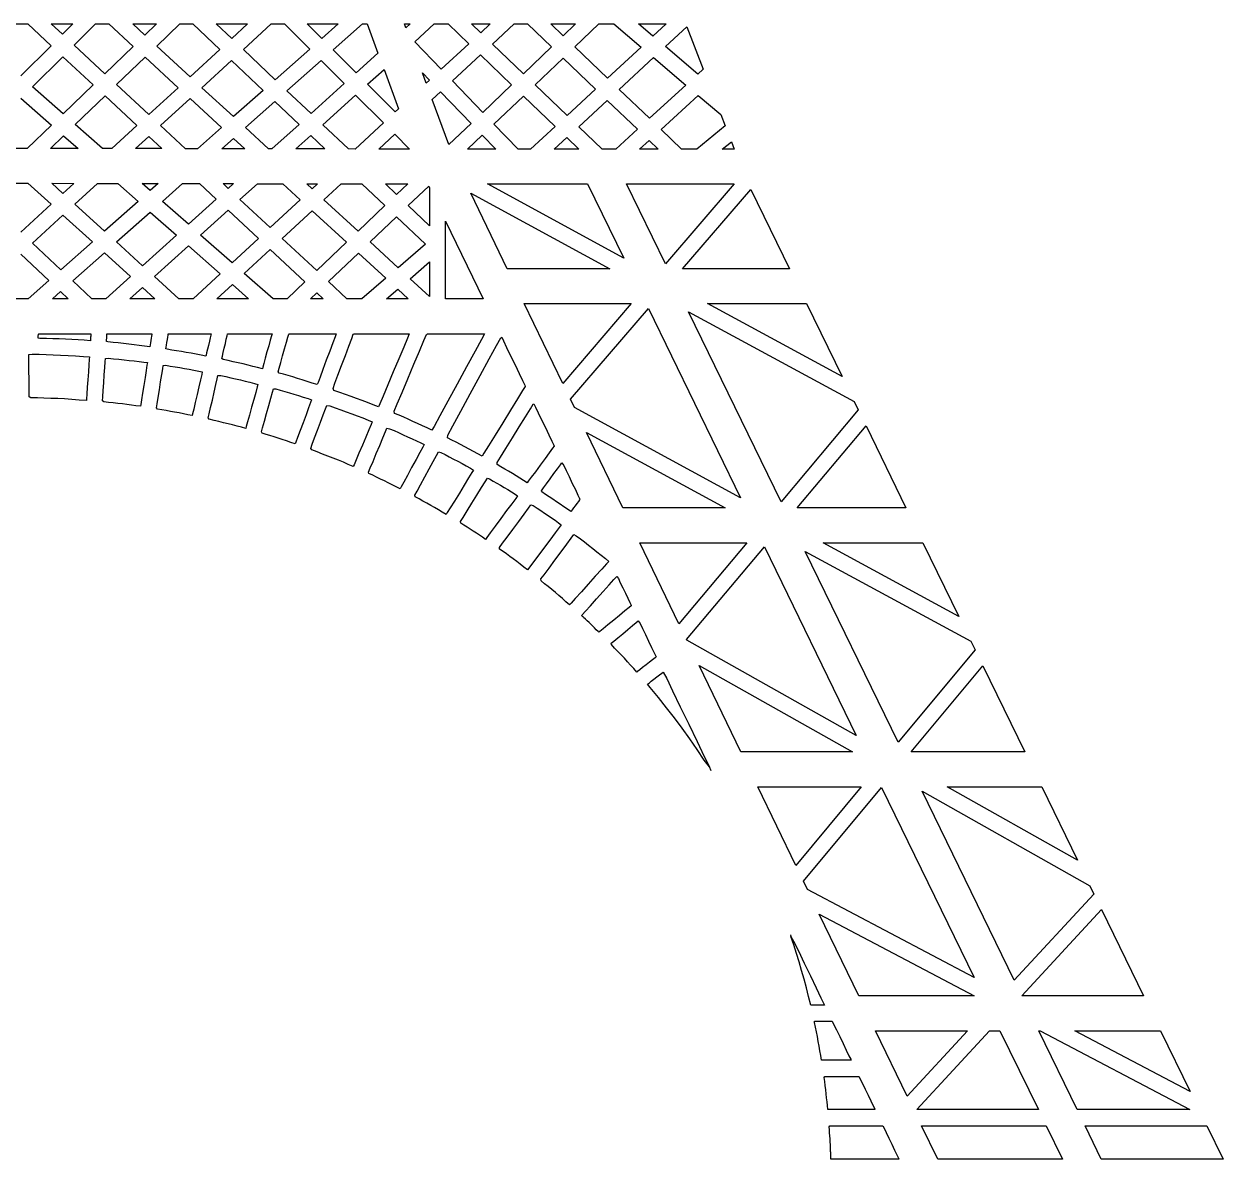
# Model space of a CAD drawing. Header units: metres. Extents: x -7 to 207, y 741 to 1274.
# Drawn here: x 100.5 to 207.3, y 741.4 to 842.5 of the extents above; entities that cross this region are included whole.
import ezdxf

# ---------------------------------------------------------------- set-up
doc = ezdxf.new("R2010")
doc.units = ezdxf.units.M

msp = doc.modelspace()

# ---------------------------------------------------------------- linework, layer by layer
at = {"layer": 'GROUP0'}
for p, q in [((99.58, 842.5), (100.82, 842.5)), ((100.82, 842.5), (102.9, 840.56)), ((102.92, 842.5), (104.84, 842.5)), ((103.92, 841.58), (102.92, 842.5)), ((104.84, 842.5), (103.92, 841.58)), ((104.97, 840.6), (106.87, 842.5)), ((106.87, 842.5), (108.04, 842.5)), ((108.04, 842.5), (110.22, 840.5)), ((110.17, 842.5), (112.29, 842.5)), ((111.25, 841.5), (110.17, 842.5)), ((112.29, 842.5), (111.25, 841.5)), ((112.31, 840.53), (114.36, 842.5)), ((114.36, 842.5), (115.53, 842.5)), ((115.53, 842.5), (117.93, 840.23)), ((117.62, 842.5), (120.4, 842.5)), ((118.99, 841.2), (117.62, 842.5)), ((120.4, 842.5), (118.99, 841.2)), ((120.03, 840.21), (122.52, 842.5)), ((122.52, 842.5), (123.69, 842.5)), ((123.69, 842.5), (125.94, 840.25)), ((125.72, 842.5), (128.47, 842.5)), ((127.01, 841.21), (125.72, 842.5)), ((128.47, 842.5), (127.01, 841.21)), ((128.03, 840.19), (130.63, 842.5)), ((130.63, 842.5), (131.06, 842.5)), ((131.06, 842.5), (132.02, 839.9)), ((134.37, 842.5), (134.9, 842.5)), ((134.5, 842.14), (134.37, 842.5)), ((134.9, 842.5), (134.5, 842.14)), ((135.3, 840.92), (137.04, 842.5)), ((137.04, 842.5), (138.28, 842.5)), ((138.28, 842.5), (140.12, 840.73)), ((140.35, 842.5), (142.03, 842.5)), ((141.17, 841.71), (140.35, 842.5)), ((142.03, 842.5), (141.17, 841.71)), ((142.21, 840.71), (144.14, 842.5)), ((144.14, 842.5), (145.35, 842.5)), ((145.35, 842.5), (147.48, 840.45)), ((147.42, 842.5), (149.62, 842.5)), ((148.52, 841.44), (147.42, 842.5)), ((149.62, 842.5), (148.52, 841.44)), ((149.56, 840.45), (151.7, 842.5)), ((151.7, 842.5), (153.02, 842.5)), ((153.02, 842.5), (155.46, 840.43)), ((155.24, 842.5), (157.69, 842.5)), ((156.52, 841.41), (155.24, 842.5)), ((157.69, 842.5), (156.52, 841.41)), ((157.63, 840.48), (159.52, 842.23)), ((159.52, 842.23), (160.98, 838.47)), ((137.66, 838.46), (135.3, 840.92)), ((140.12, 840.73), (137.66, 838.46)), ((144.97, 838.07), (142.21, 840.71)), ((102.9, 840.56), (100.2, 837.87)), ((101.25, 836.89), (103.95, 839.58)), ((103.95, 839.58), (106.65, 837.07)), ((107.69, 838.07), (104.97, 840.6)), ((110.22, 840.5), (107.69, 838.07)), ((115.28, 837.8), (112.31, 840.53)), ((117.93, 840.23), (115.28, 837.8)), ((122.87, 837.53), (120.03, 840.21)), ((125.94, 840.25), (122.87, 837.53)), ((130.08, 838.14), (128.03, 840.19)), ((132.02, 839.9), (130.08, 838.14)), ((138.66, 837.43), (141.16, 839.74)), ((141.16, 839.74), (143.93, 837.08)), ((147.48, 840.45), (144.97, 838.07)), ((152.46, 837.67), (149.56, 840.45)), ((155.46, 840.43), (152.46, 837.67)), ((160.51, 838.04), (157.63, 840.48)), ((108.74, 837.09), (111.28, 839.53)), ((111.28, 839.53), (114.22, 836.82)), ((116.34, 836.82), (118.97, 839.24)), ((118.97, 839.24), (121.79, 836.57)), ((123.91, 836.54), (126.95, 839.23)), ((126.95, 839.23), (129.01, 837.18)), ((146.01, 837.07), (148.52, 839.46)), ((148.52, 839.46), (151.41, 836.69)), ((153.5, 836.67), (156.56, 839.5)), ((156.56, 839.5), (159.44, 837.06)), ((131.09, 837.13), (132.56, 838.45)), ((132.56, 838.45), (133.85, 834.94)), ((136.32, 837.22), (135.98, 838.14)), ((135.98, 838.14), (136.61, 837.49)), ((136.61, 837.49), (136.32, 837.22)), ((141.35, 834.62), (138.66, 837.43)), ((160.98, 838.47), (160.51, 838.04)), ((103.97, 834.49), (101.25, 836.89)), ((106.65, 837.07), (103.97, 834.49)), ((111.61, 834.43), (108.74, 837.09)), ((114.22, 836.82), (111.61, 834.43)), ((119.16, 834.24), (116.34, 836.82)), ((121.79, 836.57), (119.16, 834.24)), ((126.06, 834.51), (123.91, 836.54)), ((129.01, 837.18), (126.06, 834.51)), ((133.56, 834.66), (131.09, 837.13)), ((136.86, 835.76), (137.6, 836.45)), ((137.6, 836.45), (140.31, 833.62)), ((143.93, 837.08), (141.35, 834.62)), ((148.86, 834.34), (146.01, 837.07)), ((151.41, 836.69), (148.86, 834.34)), ((156.2, 834.09), (153.5, 836.67)), ((159.44, 837.06), (156.2, 834.09)), ((100.2, 835.9), (102.93, 833.49)), ((105.05, 833.53), (107.71, 836.09)), ((107.71, 836.09), (110.55, 833.45)), ((112.66, 833.44), (115.28, 835.85)), ((115.28, 835.85), (118.08, 833.28)), ((120.22, 833.26), (122.84, 835.58)), ((122.84, 835.58), (124.99, 833.55)), ((127.1, 833.52), (130.03, 836.16)), ((130.03, 836.16), (132.5, 833.69)), ((138.34, 831.75), (136.86, 835.76)), ((142.35, 833.58), (144.97, 836.08)), ((144.97, 836.08), (147.81, 833.36)), ((149.9, 833.34), (152.45, 835.69)), ((152.45, 835.69), (155.14, 833.11)), ((157.24, 833.09), (160.55, 836.13)), ((160.55, 836.13), (162.55, 834.43)), ((133.85, 834.94), (133.56, 834.66)), ((162.55, 834.43), (162.95, 833.41)), ((102.93, 833.49), (100.78, 831.41)), ((107.48, 831.39), (105.05, 833.53)), ((110.55, 833.45), (108.31, 831.39)), ((114.88, 831.38), (112.66, 833.44)), ((118.08, 833.28), (115.94, 831.38)), ((122.28, 831.37), (120.22, 833.26)), ((124.99, 833.55), (122.58, 831.37)), ((129.39, 831.36), (127.1, 833.52)), ((132.5, 833.69), (129.98, 831.35)), ((140.31, 833.62), (138.34, 831.75)), ((144.5, 831.34), (142.35, 833.58)), ((147.81, 833.36), (145.62, 831.34)), ((151.99, 831.34), (149.9, 833.34)), ((162.95, 833.41), (160.42, 831.34)), ((102.84, 831.4), (104.01, 832.53)), ((104.01, 832.53), (105.3, 831.4)), ((110.42, 831.39), (111.6, 832.47)), ((111.6, 832.47), (112.77, 831.39)), ((118.1, 831.38), (119.14, 832.3)), ((119.14, 832.3), (120.16, 831.37)), ((124.71, 831.36), (126.03, 832.56)), ((126.03, 832.56), (127.3, 831.36)), ((132.09, 831.35), (133.52, 832.67)), ((133.52, 832.67), (134.84, 831.35)), ((140, 831.34), (141.31, 832.59)), ((141.31, 832.59), (142.51, 831.34)), ((147.73, 831.34), (148.84, 832.37)), ((148.84, 832.37), (149.92, 831.34)), ((155.14, 833.11), (153.21, 831.34)), ((155.33, 831.34), (156.18, 832.12)), ((156.18, 832.12), (156.99, 831.34)), ((159.06, 831.34), (157.24, 833.09)), ((100.78, 831.41), (99.62, 831.41)), ((105.3, 831.4), (102.84, 831.4)), ((108.31, 831.39), (107.48, 831.39)), ((112.77, 831.39), (110.42, 831.39)), ((115.94, 831.38), (114.88, 831.38)), ((120.16, 831.37), (118.1, 831.38)), ((122.58, 831.37), (122.28, 831.37)), ((127.3, 831.36), (124.71, 831.36)), ((129.98, 831.35), (129.39, 831.36)), ((134.84, 831.35), (132.09, 831.35)), ((142.51, 831.34), (140, 831.34)), ((145.62, 831.34), (144.5, 831.34)), ((149.92, 831.34), (147.73, 831.34)), ((153.21, 831.34), (151.99, 831.34)), ((156.99, 831.34), (155.33, 831.34)), ((160.42, 831.34), (159.06, 831.34)), ((162.69, 831.34), (163.5, 832)), ((163.76, 831.34), (162.69, 831.34)), ((163.5, 832), (163.76, 831.34)), ((99.56, 828.3), (100.84, 828.3)), ((100.84, 828.3), (102.9, 826.43)), ((102.98, 828.3), (104.93, 828.29)), ((103.96, 827.4), (102.98, 828.3)), ((104.93, 828.29), (103.96, 827.4)), ((105.03, 826.43), (107.05, 828.29)), ((107.05, 828.29), (108.84, 828.29)), ((108.84, 828.29), (110.65, 826.69)), ((111.01, 828.28), (112.44, 828.28)), ((111.73, 827.65), (111.01, 828.28)), ((112.44, 828.28), (111.73, 827.65)), ((112.82, 826.69), (114.6, 828.28)), ((114.6, 828.28), (116.12, 828.27)), ((116.12, 828.27), (117.61, 826.88)), ((118.68, 827.85), (118.23, 828.27)), ((118.23, 828.27), (119.14, 828.27)), ((119.14, 828.27), (118.68, 827.85)), ((119.73, 826.87), (121.28, 828.26)), ((121.28, 828.26), (123.55, 828.26)), ((123.55, 828.26), (125.1, 826.84)), ((125.67, 828.26), (126.63, 828.25)), ((126.15, 827.82), (125.67, 828.26)), ((126.63, 828.25), (126.15, 827.82)), ((127.21, 826.84), (128.74, 828.25)), ((128.74, 828.25), (130.59, 828.25)), ((130.59, 828.25), (132.64, 826.31)), ((133.68, 827.3), (132.68, 828.24)), ((132.68, 828.24), (134.67, 828.24)), ((134.67, 828.24), (133.68, 827.3)), ((134.72, 826.31), (136.54, 828.04)), ((136.54, 828.04), (136.61, 827.89)), ((136.61, 827.89), (136.61, 824.52)), ((153.92, 821.64), (141.77, 828.24)), ((141.77, 828.24), (150.7, 828.24)), ((150.7, 828.24), (153.92, 821.64)), ((154.16, 828.24), (163.75, 828.24)), ((157.63, 821.11), (154.16, 828.24)), ((163.75, 828.24), (157.63, 821.11)), ((117.61, 826.88), (115.13, 824.65)), ((122.42, 824.37), (119.73, 826.87)), ((125.1, 826.84), (122.42, 824.37)), ((130.26, 824.04), (127.21, 826.84)), ((143.54, 820.68), (140.29, 827.41)), ((140.29, 827.41), (152.67, 820.68)), ((159.15, 820.68), (165.23, 827.76)), ((165.23, 827.76), (168.68, 820.68)), ((102.9, 826.43), (100.2, 823.95)), ((107.66, 824.04), (105.03, 826.43)), ((110.65, 826.69), (107.66, 824.04)), ((108.73, 823.07), (111.73, 825.73)), ((111.73, 825.73), (114.06, 823.68)), ((115.13, 824.65), (112.82, 826.69)), ((116.22, 823.69), (118.67, 825.9)), ((118.67, 825.9), (121.37, 823.39)), ((123.48, 823.39), (126.16, 825.86)), ((126.16, 825.86), (129.22, 823.05)), ((132.64, 826.31), (130.26, 824.04)), ((136.61, 824.52), (134.72, 826.31)), ((101.25, 822.97), (103.96, 825.46)), ((103.96, 825.46), (106.58, 823.08)), ((131.32, 823.07), (133.68, 825.32)), ((133.68, 825.32), (136.26, 822.88)), ((138.05, 818.01), (138.05, 824.92)), ((138.05, 824.92), (141.38, 818.01)), ((114.06, 823.68), (111.05, 820.96)), ((119.02, 821.22), (116.22, 823.69)), ((103.78, 820.59), (101.25, 822.97)), ((106.58, 823.08), (103.78, 820.59)), ((111.05, 820.96), (108.73, 823.07)), ((112.12, 819.99), (115.15, 822.72)), ((115.15, 822.72), (117.96, 820.24)), ((121.37, 823.39), (119.02, 821.22)), ((126.56, 820.52), (123.48, 823.39)), ((129.22, 823.05), (126.56, 820.52)), ((133.81, 820.78), (131.32, 823.07)), ((136.26, 822.88), (133.81, 820.78)), ((100.2, 821.99), (102.7, 819.64)), ((104.83, 819.61), (107.65, 822.11)), ((107.65, 822.11), (109.98, 819.99)), ((120.11, 820.27), (122.42, 822.41)), ((122.42, 822.41), (125.52, 819.53)), ((127.62, 819.54), (130.28, 822.08)), ((130.28, 822.08), (132.72, 819.84)), ((134.88, 819.8), (136.61, 821.29)), ((136.61, 821.29), (136.61, 818.21)), ((152.67, 820.68), (143.54, 820.68)), ((168.68, 820.68), (159.15, 820.68)), ((102.7, 819.64), (100.87, 818.01)), ((106.53, 818.01), (104.83, 819.61)), ((109.98, 819.99), (107.78, 818.01)), ((114.29, 818.01), (112.12, 819.99)), ((117.96, 820.24), (115.55, 818.01)), ((117.67, 818.01), (119.05, 819.29)), ((119.05, 819.29), (120.5, 818.01)), ((122.67, 818.01), (120.11, 820.27)), ((125.52, 819.53), (123.93, 818.01)), ((129.26, 818.01), (127.62, 819.54)), ((132.72, 819.84), (130.59, 818.01)), ((136.61, 818.21), (134.88, 819.8)), ((103.03, 818.01), (103.75, 818.65)), ((103.75, 818.65), (104.43, 818.01)), ((109.93, 818.01), (111.04, 819.02)), ((111.04, 819.02), (112.15, 818.01)), ((126.01, 818.01), (126.58, 818.55)), ((126.58, 818.55), (127.15, 818.01)), ((132.79, 818.01), (133.78, 818.86)), ((133.78, 818.86), (134.71, 818.01)), ((100.87, 818.01), (99.53, 818.01)), ((104.43, 818.01), (103.03, 818.01)), ((107.78, 818.01), (106.53, 818.01)), ((112.15, 818.01), (109.93, 818.01)), ((115.55, 818.01), (114.29, 818.01)), ((120.5, 818.01), (117.67, 818.01)), ((123.93, 818.01), (122.67, 818.01)), ((127.15, 818.01), (126.01, 818.01)), ((130.59, 818.01), (129.26, 818.01)), ((134.71, 818.01), (132.79, 818.01)), ((141.38, 818.01), (138.05, 818.01)), ((148.48, 810.46), (145.04, 817.58)), ((145.04, 817.58), (154.59, 817.58)), ((154.59, 817.58), (148.48, 810.46)), ((149.16, 809.05), (156.11, 817.14)), ((156.11, 817.14), (164.32, 800.27)), ((161.39, 817.58), (170.19, 817.58)), ((173.36, 811.07), (161.39, 817.58)), ((170.19, 817.58), (173.36, 811.07)), ((159.69, 816.86), (174.44, 808.85)), ((167.94, 799.92), (159.69, 816.86)), ((101.76, 814.74), (101.77, 814.81)), ((101.76, 814.66), (101.76, 814.74)), ((101.76, 814.59), (101.76, 814.66)), ((101.76, 814.49), (101.76, 814.59)), ((101.9, 814.48), (101.76, 814.49)), ((101.77, 814.87), (101.82, 814.9)), ((101.77, 814.81), (101.77, 814.87)), ((101.82, 814.9), (102.17, 814.9)), ((102.48, 814.46), (101.9, 814.48)), ((102.17, 814.9), (102.8, 814.9)), ((103.05, 814.45), (102.48, 814.46)), ((102.8, 814.9), (103.58, 814.9)), ((103.61, 814.43), (103.05, 814.45)), ((103.58, 814.9), (104.42, 814.9)), ((104.18, 814.4), (103.61, 814.43)), ((104.74, 814.38), (104.18, 814.4)), ((104.42, 814.9), (105.23, 814.9)), ((105.3, 814.35), (104.74, 814.38)), ((105.23, 814.9), (105.9, 814.9)), ((105.85, 814.31), (105.3, 814.35)), ((106.4, 814.27), (105.85, 814.31)), ((105.9, 814.9), (106.34, 814.9)), ((106.34, 814.9), (106.45, 814.9)), ((106.41, 814.37), (106.4, 814.27)), ((106.42, 814.46), (106.41, 814.37)), ((106.43, 814.69), (106.42, 814.58)), ((106.42, 814.58), (106.42, 814.46)), ((106.44, 814.79), (106.43, 814.69)), ((106.45, 814.9), (106.44, 814.79)), ((107.84, 814.26), (107.85, 814.36)), ((107.84, 814.19), (107.84, 814.26)), ((107.95, 814.16), (107.84, 814.19)), ((107.85, 814.36), (107.86, 814.49)), ((107.86, 814.49), (107.87, 814.62)), ((107.87, 814.74), (107.88, 814.84)), ((107.87, 814.62), (107.87, 814.74)), ((107.88, 814.84), (107.88, 814.9)), ((107.88, 814.9), (108.23, 814.9)), ((108.42, 814.12), (107.95, 814.16)), ((108.23, 814.9), (108.77, 814.9)), ((108.88, 814.07), (108.42, 814.12)), ((108.77, 814.9), (109.44, 814.9)), ((109.35, 814.02), (108.88, 814.07)), ((109.82, 813.97), (109.35, 814.02)), ((109.44, 814.9), (110.16, 814.9)), ((110.29, 813.92), (109.82, 813.97)), ((110.16, 814.9), (110.85, 814.9)), ((110.76, 813.86), (110.29, 813.92)), ((110.85, 814.9), (111.43, 814.9)), ((111.43, 814.9), (111.8, 814.9)), ((111.73, 813.91), (111.71, 813.74)), ((111.76, 814.09), (111.73, 813.91)), ((111.8, 814.29), (111.76, 814.09)), ((111.8, 814.9), (111.89, 814.9)), ((111.83, 814.5), (111.8, 814.29)), ((111.86, 814.69), (111.83, 814.5)), ((111.88, 814.83), (111.86, 814.69)), ((111.89, 814.9), (111.88, 814.83)), ((113.18, 813.88), (113.22, 814.12)), ((113.22, 814.12), (113.26, 814.37)), ((113.26, 814.37), (113.3, 814.6)), ((113.3, 814.6), (113.33, 814.78)), ((113.33, 814.78), (113.34, 814.89)), ((113.34, 814.89), (113.68, 814.9)), ((113.68, 814.9), (114.18, 814.9)), ((114.18, 814.9), (114.82, 814.9)), ((114.82, 814.9), (115.51, 814.9)), ((115.51, 814.9), (116.17, 814.9)), ((116.17, 814.9), (116.71, 814.9)), ((116.71, 814.9), (117.07, 814.9)), ((117, 814.22), (116.92, 813.86)), ((117.07, 814.54), (117, 814.22)), ((117.07, 814.9), (117.15, 814.9)), ((117.13, 814.78), (117.07, 814.54)), ((117.15, 814.9), (117.13, 814.78)), ((118.33, 813.61), (118.43, 814.02)), ((118.43, 814.02), (118.51, 814.4)), ((118.51, 814.4), (118.58, 814.71)), ((118.58, 814.71), (118.62, 814.88)), ((118.62, 814.88), (118.67, 814.9)), ((118.67, 814.9), (118.97, 814.9)), ((118.97, 814.9), (119.5, 814.9)), ((119.5, 814.9), (120.16, 814.9)), ((120.16, 814.9), (120.88, 814.9)), ((120.88, 814.9), (121.56, 814.9)), ((121.56, 814.9), (122.13, 814.9)), ((122.13, 814.9), (122.5, 814.9)), ((122.43, 814.33), (122.29, 813.83)), ((122.54, 814.71), (122.43, 814.33)), ((122.5, 814.9), (122.59, 814.9)), ((122.59, 814.9), (122.54, 814.71)), ((123.7, 813.55), (123.87, 814.14)), ((123.87, 814.14), (123.99, 814.6)), ((123.99, 814.6), (124.07, 814.87)), ((124.07, 814.87), (124.12, 814.9)), ((124.12, 814.9), (124.45, 814.9)), ((124.45, 814.9), (125.01, 814.9)), ((125.01, 814.9), (125.72, 814.9)), ((125.72, 814.9), (126.48, 814.9)), ((126.48, 814.9), (127.21, 814.9)), ((127.21, 814.9), (127.82, 814.9)), ((128, 814.07), (127.72, 813.34)), ((127.82, 814.9), (128.21, 814.9)), ((128.2, 814.62), (128, 814.07)), ((128.3, 814.89), (128.2, 814.62)), ((128.21, 814.9), (128.3, 814.89)), ((129.43, 813.8), (129.68, 814.47)), ((129.68, 814.47), (129.82, 814.85)), ((129.82, 814.85), (129.89, 814.9)), ((129.89, 814.9), (130.27, 814.9)), ((130.27, 814.9), (130.93, 814.9)), ((130.93, 814.9), (131.77, 814.9)), ((131.77, 814.9), (132.67, 814.9)), ((132.67, 814.9), (133.53, 814.9)), ((133.53, 814.9), (134.24, 814.9)), ((134.24, 814.9), (134.7, 814.9)), ((134.65, 814.5), (134.31, 813.71)), ((134.81, 814.89), (134.65, 814.5)), ((134.7, 814.9), (134.81, 814.89)), ((135.72, 813.35), (136.12, 814.29)), ((136.12, 814.29), (136.34, 814.83)), ((136.34, 814.83), (136.43, 814.9)), ((136.43, 814.9), (136.82, 814.9)), ((136.82, 814.9), (137.51, 814.9)), ((137.51, 814.9), (138.37, 814.9)), ((138.37, 814.9), (139.3, 814.9)), ((139.3, 814.9), (140.19, 814.9)), ((140.19, 814.9), (140.93, 814.9)), ((141.23, 814.37), (140.67, 813.33)), ((140.93, 814.9), (141.4, 814.9)), ((141.51, 814.88), (141.23, 814.37)), ((141.4, 814.9), (141.51, 814.88)), ((142.59, 813.86), (142.96, 814.54)), ((142.96, 814.54), (143.04, 814.59)), ((143.04, 814.59), (143.2, 814.25)), ((143.2, 814.25), (143.48, 813.67)), ((100.92, 813.03), (101.22, 813.07)), ((100.92, 812.74), (100.92, 813.03)), ((101.22, 813.07), (101.84, 813.06)), ((101.84, 813.06), (102.46, 813.04)), ((102.46, 813.04), (103.1, 813.02)), ((103.1, 813.02), (103.75, 812.99)), ((103.75, 812.99), (104.41, 812.96)), ((104.41, 812.96), (105.09, 812.92)), ((105.09, 812.92), (105.78, 812.88)), ((105.78, 812.88), (106.31, 812.83)), ((111.23, 813.8), (110.76, 813.86)), ((111.71, 813.74), (111.23, 813.8)), ((113.13, 813.56), (113.15, 813.69)), ((113.23, 813.51), (113.13, 813.56)), ((113.15, 813.69), (113.18, 813.88)), ((113.66, 813.44), (113.23, 813.51)), ((114.08, 813.38), (113.66, 813.44)), ((114.51, 813.3), (114.08, 813.38)), ((114.94, 813.23), (114.51, 813.3)), ((115.38, 813.15), (114.94, 813.23)), ((115.82, 813.07), (115.38, 813.15)), ((116.26, 812.99), (115.82, 813.07)), ((116.7, 812.91), (116.26, 812.99)), ((116.72, 812.99), (116.7, 812.91)), ((116.76, 813.2), (116.72, 812.99)), ((116.83, 813.51), (116.76, 813.2)), ((116.92, 813.86), (116.83, 813.51)), ((118.12, 812.68), (118.16, 812.89)), ((118.16, 812.89), (118.24, 813.21)), ((118.24, 813.21), (118.33, 813.61)), ((122.13, 813.27), (121.98, 812.72)), ((122.29, 813.83), (122.13, 813.27)), ((123.36, 812.32), (123.53, 812.92)), ((123.53, 812.92), (123.7, 813.55)), ((127.72, 813.34), (127.42, 812.53)), ((128.78, 812.06), (129.12, 812.96)), ((129.12, 812.96), (129.43, 813.8)), ((134.31, 813.71), (133.87, 812.66)), ((135.22, 812.17), (135.72, 813.35)), ((140.67, 813.33), (139.91, 811.95)), ((141.94, 812.66), (142.59, 813.86)), ((143.48, 813.67), (143.84, 812.93)), ((143.84, 812.93), (144.23, 812.13)), ((100.93, 812.22), (100.92, 812.74)), ((100.93, 811.57), (100.93, 812.22)), ((106.26, 812.13), (106.22, 811.5)), ((106.29, 812.6), (106.26, 812.13)), ((106.31, 812.83), (106.29, 812.6)), ((107.64, 811.22), (107.68, 811.88)), ((107.68, 811.88), (107.72, 812.39)), ((107.72, 812.39), (107.74, 812.69)), ((107.74, 812.69), (107.99, 812.71)), ((107.99, 812.71), (108.47, 812.67)), ((108.47, 812.67), (108.95, 812.62)), ((108.95, 812.62), (109.41, 812.57)), ((109.41, 812.57), (109.87, 812.52)), ((109.87, 812.52), (110.31, 812.47)), ((110.31, 812.47), (110.74, 812.42)), ((110.74, 812.42), (111.17, 812.37)), ((111.17, 812.37), (111.48, 812.32)), ((111.44, 812.08), (111.37, 811.61)), ((111.48, 812.32), (111.44, 812.08)), ((112.85, 811.77), (112.9, 812.07)), ((112.9, 812.07), (113.11, 812.08)), ((113.11, 812.08), (113.52, 812.02)), ((113.52, 812.02), (113.94, 811.95)), ((113.94, 811.95), (114.36, 811.88)), ((114.36, 811.88), (114.78, 811.8)), ((114.78, 811.8), (115.21, 811.73)), ((118.22, 812.6), (118.12, 812.68)), ((118.68, 812.5), (118.22, 812.6)), ((119.13, 812.4), (118.68, 812.5)), ((119.58, 812.3), (119.13, 812.4)), ((120.02, 812.2), (119.58, 812.3)), ((120.45, 812.09), (120.02, 812.2)), ((120.88, 811.99), (120.45, 812.09)), ((121.3, 811.89), (120.88, 811.99)), ((121.72, 811.78), (121.3, 811.89)), ((121.75, 811.91), (121.72, 811.78)), ((121.85, 812.24), (121.75, 811.91)), ((121.98, 812.72), (121.85, 812.24)), ((123.13, 811.5), (123.22, 811.82)), ((123.22, 811.82), (123.36, 812.32)), ((127.42, 812.53), (127.12, 811.72)), ((128.46, 811.19), (128.78, 812.06)), ((133.87, 812.66), (133.38, 811.49)), ((134.68, 810.89), (135.22, 812.17)), ((139.91, 811.95), (139.07, 810.4)), ((141.12, 811.16), (141.94, 812.66)), ((144.23, 812.13), (144.6, 811.36)), ((100.94, 810.87), (100.93, 811.57)), ((100.94, 810.19), (100.94, 810.87)), ((106.18, 810.8), (106.13, 810.12)), ((106.22, 811.5), (106.18, 810.8)), ((107.6, 810.52), (107.64, 811.22)), ((111.27, 810.99), (111.16, 810.29)), ((111.37, 811.61), (111.27, 810.99)), ((112.66, 810.6), (112.76, 811.25)), ((112.76, 811.25), (112.85, 811.77)), ((115.21, 811.73), (115.63, 811.65)), ((115.63, 811.65), (116.06, 811.57)), ((116.06, 811.57), (116.37, 811.5)), ((116.21, 810.8), (116.07, 810.17)), ((116.32, 811.27), (116.21, 810.8)), ((116.37, 811.5), (116.32, 811.27)), ((117.58, 810.36), (117.7, 810.88)), ((117.7, 810.88), (117.77, 811.18)), ((117.77, 811.18), (118.01, 811.17)), ((118.01, 811.17), (118.46, 811.08)), ((118.46, 811.08), (118.9, 810.98)), ((118.9, 810.98), (119.33, 810.88)), ((119.33, 810.88), (119.76, 810.78)), ((119.76, 810.78), (120.19, 810.68)), ((123.21, 811.39), (123.13, 811.5)), ((123.61, 811.28), (123.21, 811.39)), ((124.02, 811.16), (123.61, 811.28)), ((124.43, 811.04), (124.02, 811.16)), ((124.85, 810.91), (124.43, 811.04)), ((125.28, 810.78), (124.85, 810.91)), ((125.72, 810.64), (125.28, 810.78)), ((126.86, 811.03), (126.68, 810.54)), ((127.12, 811.72), (126.86, 811.03)), ((128.19, 810.48), (128.46, 811.19)), ((133.38, 811.49), (132.89, 810.34)), ((134.17, 809.67), (134.68, 810.89)), ((140.23, 809.54), (141.12, 811.16)), ((144.6, 811.36), (144.9, 810.73)), ((144.9, 810.73), (145.1, 810.32)), ((100.94, 809.64), (100.94, 810.19)), ((100.95, 809.28), (100.94, 809.64)), ((106.13, 810.12), (106.09, 809.52)), ((107.51, 809.28), (107.55, 809.84)), ((107.55, 809.84), (107.6, 810.52)), ((111.16, 810.29), (111.05, 809.6)), ((112.44, 809.21), (112.55, 809.89)), ((112.55, 809.89), (112.66, 810.6)), ((116.07, 810.17), (115.91, 809.47)), ((117.27, 808.99), (117.43, 809.7)), ((117.43, 809.7), (117.58, 810.36)), ((120.19, 810.68), (120.61, 810.58)), ((120.61, 810.58), (121.02, 810.47)), ((121.13, 809.67), (120.96, 809.04)), ((121.02, 810.47), (121.33, 810.38)), ((121.27, 810.15), (121.13, 809.67)), ((121.33, 810.38), (121.27, 810.15)), ((122.48, 809.16), (122.63, 809.69)), ((122.63, 809.69), (122.71, 809.99)), ((122.71, 809.99), (122.92, 809.98)), ((122.92, 809.98), (123.32, 809.87)), ((123.32, 809.87), (123.73, 809.75)), ((123.73, 809.75), (124.13, 809.63)), ((126.16, 810.5), (125.72, 810.64)), ((126.61, 810.36), (126.16, 810.5)), ((126.68, 810.54), (126.61, 810.36)), ((128.02, 810.01), (128.19, 810.48)), ((128.1, 809.85), (128.02, 810.01)), ((128.61, 809.67), (128.1, 809.85)), ((129.12, 809.49), (128.61, 809.67)), ((132.89, 810.34), (132.47, 809.34)), ((133.74, 808.66), (134.17, 809.67)), ((139.07, 810.4), (138.24, 808.88)), ((144.91, 809.83), (144.45, 809.08)), ((145.14, 810.2), (144.91, 809.83)), ((145.1, 810.32), (145.14, 810.2)), ((101.09, 809.18), (100.95, 809.28)), ((101.68, 809.17), (101.09, 809.18)), ((102.27, 809.16), (101.68, 809.17)), ((102.87, 809.13), (102.27, 809.16)), ((103.49, 809.11), (102.87, 809.13)), ((104.11, 809.08), (103.49, 809.11)), ((104.75, 809.04), (104.11, 809.08)), ((105.39, 808.99), (104.75, 809.04)), ((106.05, 808.94), (105.39, 808.99)), ((106.06, 809.1), (106.05, 808.94)), ((106.09, 809.52), (106.06, 809.1)), ((107.49, 808.92), (107.51, 809.28)), ((107.59, 808.82), (107.49, 808.92)), ((108.01, 808.78), (107.59, 808.82)), ((108.43, 808.73), (108.01, 808.78)), ((108.84, 808.69), (108.43, 808.73)), ((109.25, 808.64), (108.84, 808.69)), ((109.66, 808.59), (109.25, 808.64)), ((110.06, 808.54), (109.66, 808.59)), ((110.89, 808.58), (110.86, 808.43)), ((110.95, 809), (110.89, 808.58)), ((111.05, 809.6), (110.95, 809)), ((112.29, 808.29), (112.35, 808.65)), ((112.35, 808.65), (112.44, 809.21)), ((115.75, 808.78), (115.61, 808.18)), ((115.91, 809.47), (115.75, 808.78)), ((117.11, 808.32), (117.27, 808.99)), ((120.96, 809.04), (120.76, 808.34)), ((122.29, 808.49), (122.48, 809.16)), ((124.13, 809.63), (124.54, 809.51)), ((124.54, 809.51), (124.95, 809.38)), ((124.95, 809.38), (125.37, 809.25)), ((125.37, 809.25), (125.79, 809.12)), ((125.79, 809.12), (126.11, 809)), ((126.02, 808.77), (125.84, 808.3)), ((126.11, 809), (126.02, 808.77)), ((129.62, 809.31), (129.12, 809.49)), ((130.12, 809.13), (129.62, 809.31)), ((130.61, 808.94), (130.12, 809.13)), ((131.1, 808.76), (130.61, 808.94)), ((131.59, 808.57), (131.1, 808.76)), ((132.06, 808.38), (131.59, 808.57)), ((132.18, 808.64), (132.06, 808.38)), ((132.47, 809.34), (132.18, 808.64)), ((133.47, 808.01), (133.74, 808.66)), ((138.24, 808.88), (137.53, 807.57)), ((139.39, 807.99), (140.23, 809.54)), ((144.45, 809.08), (143.83, 808.08)), ((145.6, 808.21), (145.86, 808.63)), ((145.86, 808.63), (145.91, 808.64)), ((145.91, 808.64), (146.05, 808.35)), ((149.52, 808.31), (149.16, 809.05)), ((174.44, 808.85), (174.81, 808.1)), ((110.46, 808.48), (110.06, 808.54)), ((110.86, 808.43), (110.46, 808.48)), ((112.37, 808.18), (112.29, 808.29)), ((112.76, 808.12), (112.37, 808.18)), ((113.14, 808.05), (112.76, 808.12)), ((113.53, 807.98), (113.14, 808.05)), ((113.91, 807.91), (113.53, 807.98)), ((114.3, 807.84), (113.91, 807.91)), ((114.69, 807.76), (114.3, 807.84)), ((115.09, 807.68), (114.69, 807.76)), ((115.48, 807.6), (115.09, 807.68)), ((115.51, 807.76), (115.48, 807.6)), ((115.61, 808.18), (115.51, 807.76)), ((116.9, 807.39), (116.99, 807.75)), ((116.99, 807.75), (117.11, 808.32)), ((120.57, 807.64), (120.4, 807.04)), ((120.76, 808.34), (120.57, 807.64)), ((121.9, 807.09), (122.09, 807.78)), ((122.09, 807.78), (122.29, 808.49)), ((125.61, 807.66), (125.35, 806.96)), ((125.84, 808.3), (125.61, 807.66)), ((126.9, 807.02), (127.15, 807.68)), ((127.15, 807.68), (127.34, 808.21)), ((127.34, 808.21), (127.46, 808.51)), ((127.46, 808.51), (127.72, 808.47)), ((127.72, 808.47), (128.21, 808.29)), ((128.21, 808.29), (128.71, 808.12)), ((128.71, 808.12), (129.2, 807.94)), ((129.2, 807.94), (129.69, 807.76)), ((129.69, 807.76), (130.18, 807.57)), ((130.18, 807.57), (130.66, 807.39)), ((133.5, 807.8), (133.47, 808.01)), ((133.9, 807.63), (133.5, 807.8)), ((134.31, 807.45), (133.9, 807.63)), ((137.53, 807.57), (137.02, 806.64)), ((138.69, 806.7), (139.39, 807.99)), ((143.83, 808.08), (143.14, 806.96)), ((145.16, 807.5), (145.6, 808.21)), ((146.05, 808.35), (146.29, 807.85)), ((146.29, 807.85), (146.6, 807.22)), ((164.32, 800.27), (149.52, 808.31)), ((174.81, 808.1), (167.94, 799.92)), ((116.99, 807.27), (116.9, 807.39)), ((117.42, 807.17), (116.99, 807.27)), ((117.85, 807.07), (117.42, 807.17)), ((118.26, 806.97), (117.85, 807.07)), ((118.67, 806.87), (118.26, 806.97)), ((119.07, 806.77), (118.67, 806.87)), ((119.47, 806.67), (119.07, 806.77)), ((119.85, 806.56), (119.47, 806.67)), ((120.24, 806.46), (119.85, 806.56)), ((120.28, 806.62), (120.24, 806.46)), ((120.4, 807.04), (120.28, 806.62)), ((121.64, 806.15), (121.74, 806.52)), ((121.74, 806.52), (121.9, 807.09)), ((125.35, 806.96), (125.09, 806.26)), ((126.63, 806.3), (126.9, 807.02)), ((130.66, 807.39), (131.15, 807.2)), ((131.15, 807.2), (131.5, 807.04)), ((131.4, 806.81), (131.2, 806.33)), ((131.5, 807.04), (131.4, 806.81)), ((132.69, 806.17), (132.82, 806.48)), ((132.82, 806.48), (133.04, 806.43)), ((133.04, 806.43), (133.45, 806.26)), ((134.72, 807.27), (134.31, 807.45)), ((135.14, 807.08), (134.72, 807.27)), ((135.55, 806.89), (135.14, 807.08)), ((135.98, 806.7), (135.55, 806.89)), ((136.4, 806.5), (135.98, 806.7)), ((136.83, 806.3), (136.4, 806.5)), ((137.02, 806.64), (136.83, 806.3)), ((138.23, 805.87), (138.69, 806.7)), ((143.14, 806.96), (142.46, 805.86)), ((144, 805.62), (144.6, 806.59)), ((144.6, 806.59), (145.16, 807.5)), ((146.6, 807.22), (146.93, 806.53)), ((146.93, 806.53), (147.25, 805.88)), ((169.36, 799.38), (175.5, 806.68)), ((175.5, 806.68), (179.05, 799.38)), ((121.7, 806.03), (121.64, 806.15)), ((122.05, 805.93), (121.7, 806.03)), ((122.4, 805.82), (122.05, 805.93)), ((122.76, 805.7), (122.4, 805.82)), ((123.13, 805.59), (122.76, 805.7)), ((123.5, 805.47), (123.13, 805.59)), ((123.87, 805.34), (123.5, 805.47)), ((124.86, 805.66), (124.7, 805.24)), ((125.09, 806.26), (124.86, 805.66)), ((126.17, 805.04), (126.38, 805.61)), ((126.38, 805.61), (126.63, 806.3)), ((130.93, 805.68), (130.63, 804.97)), ((131.2, 806.33), (130.93, 805.68)), ((132.18, 804.95), (132.46, 805.63)), ((132.46, 805.63), (132.69, 806.17)), ((133.45, 806.26), (133.86, 806.08)), ((133.86, 806.08), (134.26, 805.9)), ((134.26, 805.9), (134.66, 805.72)), ((134.66, 805.72), (135.06, 805.54)), ((135.06, 805.54), (135.46, 805.36)), ((138.22, 805.61), (138.23, 805.87)), ((138.6, 805.42), (138.22, 805.61)), ((138.99, 805.22), (138.6, 805.42)), ((142.46, 805.86), (141.87, 804.91)), ((143.42, 804.68), (144, 805.62)), ((147.25, 805.88), (147.51, 805.33)), ((153.84, 799.38), (150.59, 806.09)), ((150.59, 806.09), (162.95, 799.38)), ((124.25, 805.21), (123.87, 805.34)), ((124.65, 805.08), (124.25, 805.21)), ((124.7, 805.24), (124.65, 805.08)), ((126.03, 804.68), (126.17, 805.04)), ((126.12, 804.54), (126.03, 804.68)), ((126.61, 804.36), (126.12, 804.54)), ((127.09, 804.17), (126.61, 804.36)), ((130.63, 804.97), (130.33, 804.26)), ((131.87, 804.22), (132.18, 804.95)), ((135.75, 804.31), (135.41, 803.68)), ((135.46, 805.36), (135.85, 805.18)), ((136.01, 804.79), (135.75, 804.31)), ((135.85, 805.18), (136.14, 805.03)), ((136.14, 805.03), (136.01, 804.79)), ((137.24, 804.05), (137.41, 804.36)), ((137.41, 804.36), (137.62, 804.31)), ((137.62, 804.31), (138, 804.12)), ((139.38, 805.02), (138.99, 805.22)), ((139.76, 804.82), (139.38, 805.02)), ((140.15, 804.61), (139.76, 804.82)), ((140.53, 804.41), (140.15, 804.61)), ((140.92, 804.2), (140.53, 804.41)), ((141.87, 804.91), (141.46, 804.24)), ((142.94, 803.91), (143.42, 804.68)), ((147.28, 804.29), (146.9, 803.77)), ((147.58, 804.69), (147.28, 804.29)), ((147.51, 805.33), (147.68, 804.98)), ((147.72, 804.88), (147.58, 804.69)), ((147.68, 804.98), (147.72, 804.88)), ((127.56, 803.99), (127.09, 804.17)), ((128.03, 803.81), (127.56, 803.99)), ((128.49, 803.62), (128.03, 803.81)), ((128.94, 803.44), (128.49, 803.62)), ((129.38, 803.25), (128.94, 803.44)), ((129.82, 803.06), (129.38, 803.25)), ((130.07, 803.65), (129.89, 803.22)), ((130.33, 804.26), (130.07, 803.65)), ((131.33, 802.94), (131.58, 803.52)), ((131.58, 803.52), (131.87, 804.22)), ((135.41, 803.68), (135.02, 802.97)), ((136.59, 802.85), (136.95, 803.52)), ((136.95, 803.52), (137.24, 804.05)), ((138, 804.12), (138.37, 803.92)), ((138.37, 803.92), (138.75, 803.73)), ((138.75, 803.73), (139.13, 803.53)), ((139.13, 803.53), (139.51, 803.33)), ((139.51, 803.33), (139.88, 803.13)), ((141.3, 803.99), (140.92, 804.2)), ((141.46, 804.24), (141.3, 803.99)), ((142.63, 803.41), (142.94, 803.91)), ((142.64, 803.24), (142.63, 803.41)), ((142.98, 803.04), (142.64, 803.24)), ((146.9, 803.77), (146.47, 803.18)), ((148.27, 803.2), (148.41, 803.4)), ((148.41, 803.4), (148.57, 803.14)), ((129.89, 803.22), (129.82, 803.06)), ((131.17, 802.57), (131.33, 802.94)), ((131.22, 802.44), (131.17, 802.57)), ((131.56, 802.28), (131.22, 802.44)), ((131.9, 802.12), (131.56, 802.28)), ((134.64, 802.27), (134.31, 801.67)), ((135.02, 802.97), (134.64, 802.27)), ((136.2, 802.13), (136.59, 802.85)), ((139.88, 803.13), (140.26, 802.92)), ((140.39, 802.52), (140.1, 802.04)), ((140.26, 802.92), (140.54, 802.75)), ((140.54, 802.75), (140.39, 802.52)), ((143.32, 802.84), (142.98, 803.04)), ((143.65, 802.64), (143.32, 802.84)), ((143.99, 802.44), (143.65, 802.64)), ((144.32, 802.24), (143.99, 802.44)), ((144.66, 802.03), (144.32, 802.24)), ((146.04, 802.6), (145.67, 802.11)), ((146.47, 803.18), (146.04, 802.6)), ((147.35, 801.97), (147.7, 802.43)), ((147.7, 802.43), (148.01, 802.86)), ((148.01, 802.86), (148.27, 803.2)), ((148.57, 803.14), (148.78, 802.71)), ((148.78, 802.71), (149.05, 802.16)), ((132.24, 801.95), (131.9, 802.12)), ((132.59, 801.78), (132.24, 801.95)), ((132.94, 801.61), (132.59, 801.78)), ((133.29, 801.44), (132.94, 801.61)), ((133.64, 801.26), (133.29, 801.44)), ((133.99, 801.08), (133.64, 801.26)), ((134.08, 801.24), (133.99, 801.08)), ((134.31, 801.67), (134.08, 801.24)), ((135.51, 800.87), (135.82, 801.44)), ((135.82, 801.44), (136.2, 802.13)), ((139.7, 801.4), (139.27, 800.69)), ((140.1, 802.04), (139.7, 801.4)), ((140.84, 800.51), (141.25, 801.18)), ((141.25, 801.18), (141.58, 801.71)), ((141.58, 801.71), (141.77, 802.02)), ((141.77, 802.02), (141.96, 801.96)), ((141.96, 801.96), (142.29, 801.77)), ((142.29, 801.77), (142.62, 801.58)), ((142.62, 801.58), (142.95, 801.39)), ((142.95, 801.39), (143.27, 801.19)), ((143.27, 801.19), (143.59, 801)), ((144.99, 801.83), (144.66, 802.03)), ((145.32, 801.62), (144.99, 801.83)), ((145.41, 801.75), (145.32, 801.62)), ((145.67, 802.11), (145.41, 801.75)), ((146.58, 800.91), (146.76, 801.15)), ((146.76, 801.15), (147.03, 801.52)), ((147.03, 801.52), (147.35, 801.97)), ((149.05, 802.16), (149.33, 801.56)), ((149.33, 801.56), (149.61, 801)), ((135.31, 800.5), (135.51, 800.87)), ((135.34, 800.36), (135.31, 800.5)), ((135.69, 800.17), (135.34, 800.36)), ((136.03, 799.99), (135.69, 800.17)), ((139.27, 800.69), (138.83, 799.99)), ((140.39, 799.79), (140.84, 800.51)), ((143.59, 801), (143.91, 800.8)), ((143.91, 800.8), (144.23, 800.61)), ((144.29, 800.22), (143.94, 799.75)), ((144.23, 800.61), (144.46, 800.45)), ((144.46, 800.45), (144.29, 800.22)), ((146.62, 800.8), (146.58, 800.91)), ((146.95, 800.58), (146.62, 800.8)), ((147.28, 800.36), (146.95, 800.58)), ((147.6, 800.14), (147.28, 800.36)), ((147.93, 799.92), (147.6, 800.14)), ((149.61, 801), (149.83, 800.52)), ((149.83, 800.52), (149.98, 800.22)), ((149.97, 800.08), (149.87, 799.94)), ((150.02, 800.14), (149.97, 800.08)), ((149.98, 800.22), (150.02, 800.14)), ((136.38, 799.79), (136.03, 799.99)), ((136.72, 799.6), (136.38, 799.79)), ((137.07, 799.4), (136.72, 799.6)), ((137.41, 799.2), (137.07, 799.4)), ((137.75, 799), (137.41, 799.2)), ((138.1, 798.8), (137.75, 799)), ((138.19, 798.96), (138.1, 798.8)), ((138.46, 799.39), (138.19, 798.96)), ((138.83, 799.99), (138.46, 799.39)), ((139.61, 798.52), (139.97, 799.1)), ((139.97, 799.1), (140.39, 799.79)), ((143.48, 799.13), (142.97, 798.43)), ((143.94, 799.75), (143.48, 799.13)), ((145.05, 798.83), (145.43, 799.35)), ((145.43, 799.35), (145.65, 799.65)), ((145.65, 799.65), (145.85, 799.58)), ((145.85, 799.58), (146.19, 799.36)), ((146.19, 799.36), (146.52, 799.14)), ((146.52, 799.14), (146.85, 798.92)), ((148.25, 799.7), (147.93, 799.92)), ((148.57, 799.48), (148.25, 799.7)), ((148.89, 799.26), (148.57, 799.48)), ((149.2, 799.04), (148.89, 799.26)), ((149.23, 799.08), (149.2, 799.04)), ((149.32, 799.2), (149.23, 799.08)), ((149.45, 799.37), (149.32, 799.2)), ((149.59, 799.57), (149.45, 799.37)), ((149.74, 799.76), (149.59, 799.57)), ((149.87, 799.94), (149.74, 799.76)), ((162.95, 799.38), (153.84, 799.38)), ((179.05, 799.38), (169.36, 799.38)), ((139.38, 798.15), (139.61, 798.52)), ((139.4, 798.01), (139.38, 798.15)), ((139.68, 797.84), (139.4, 798.01)), ((142.97, 798.43), (142.46, 797.74)), ((144.04, 797.46), (144.56, 798.17)), ((144.56, 798.17), (145.05, 798.83)), ((146.85, 798.92), (147.17, 798.7)), ((147.17, 798.7), (147.49, 798.48)), ((147.49, 798.48), (147.8, 798.27)), ((147.8, 798.27), (148.11, 798.05)), ((148.11, 798.05), (148.34, 797.87)), ((139.96, 797.66), (139.68, 797.84)), ((140.24, 797.48), (139.96, 797.66)), ((140.51, 797.3), (140.24, 797.48)), ((140.79, 797.12), (140.51, 797.3)), ((141.06, 796.94), (140.79, 797.12)), ((141.33, 796.76), (141.06, 796.94)), ((142.03, 797.15), (141.72, 796.73)), ((142.46, 797.74), (142.03, 797.15)), ((143.54, 796.78), (144.04, 797.46)), ((147.8, 797.15), (147.32, 796.5)), ((148.16, 797.63), (147.8, 797.15)), ((148.34, 797.87), (148.16, 797.63)), ((149.24, 796.68), (149.47, 796.99)), ((149.47, 796.99), (149.68, 796.9)), ((149.68, 796.9), (150.05, 796.62)), ((141.6, 796.57), (141.33, 796.76)), ((141.72, 796.73), (141.6, 796.57)), ((142.85, 795.85), (143.12, 796.22)), ((142.86, 795.71), (142.85, 795.85)), ((143.12, 796.22), (143.54, 796.78)), ((146.78, 795.77), (146.25, 795.06)), ((147.32, 796.5), (146.78, 795.77)), ((148.33, 795.45), (148.83, 796.14)), ((148.83, 796.14), (149.24, 796.68)), ((150.05, 796.62), (150.41, 796.35)), ((150.41, 796.35), (150.78, 796.06)), ((150.78, 796.06), (151.16, 795.77)), ((151.16, 795.77), (151.53, 795.47)), ((158.82, 789.05), (155.34, 796.27)), ((155.34, 796.27), (164.88, 796.27)), ((164.88, 796.27), (158.82, 789.05)), ((159.51, 787.64), (166.44, 795.9)), ((166.44, 795.9), (174.63, 779.08)), ((171.68, 796.27), (180.56, 796.27)), ((183.76, 789.71), (171.68, 796.27)), ((180.56, 796.27), (183.76, 789.71)), ((143.16, 795.49), (142.86, 795.71)), ((143.46, 795.28), (143.16, 795.49)), ((143.76, 795.05), (143.46, 795.28)), ((144.07, 794.83), (143.76, 795.05)), ((144.38, 794.59), (144.07, 794.83)), ((146.25, 795.06), (145.79, 794.45)), ((147.26, 794.01), (147.78, 794.71)), ((147.78, 794.71), (148.33, 795.45)), ((151.53, 795.47), (151.91, 795.17)), ((151.91, 795.17), (152.3, 794.86)), ((152.3, 794.86), (152.58, 794.61)), ((178.37, 778.5), (170.09, 795.5)), ((170.09, 795.5), (184.84, 787.49)), ((144.7, 794.35), (144.38, 794.59)), ((145.02, 794.1), (144.7, 794.35)), ((145.35, 793.85), (145.02, 794.1)), ((145.47, 794.01), (145.35, 793.85)), ((145.79, 794.45), (145.47, 794.01)), ((146.82, 793.42), (147.26, 794.01)), ((151.95, 793.91), (151.38, 793.29)), ((152.37, 794.38), (151.95, 793.91)), ((152.58, 794.61), (152.37, 794.38)), ((146.54, 793.05), (146.82, 793.42)), ((146.55, 792.89), (146.54, 793.05)), ((146.87, 792.62), (146.55, 792.89)), ((147.19, 792.36), (146.87, 792.62)), ((150.76, 792.59), (150.14, 791.9)), ((151.38, 793.29), (150.76, 792.59)), ((152.62, 792.51), (153.04, 792.99)), ((153.04, 792.99), (153.29, 793.26)), ((153.29, 793.26), (153.44, 793.07)), ((153.44, 793.07), (153.61, 792.71)), ((153.61, 792.71), (153.83, 792.26)), ((147.51, 792.1), (147.19, 792.36)), ((147.83, 791.83), (147.51, 792.1)), ((148.14, 791.56), (147.83, 791.83)), ((148.46, 791.29), (148.14, 791.56)), ((150.14, 791.9), (149.6, 791.31)), ((151.5, 791.27), (152.08, 791.92)), ((152.08, 791.92), (152.62, 792.51)), ((153.83, 792.26), (154.06, 791.78)), ((154.06, 791.78), (154.28, 791.33)), ((148.77, 791.01), (148.46, 791.29)), ((149.08, 790.74), (148.77, 791.01)), ((149.23, 790.89), (149.08, 790.74)), ((149.6, 791.31), (149.23, 790.89)), ((150.5, 790.16), (150.95, 790.66)), ((150.95, 790.66), (151.5, 791.27)), ((154.39, 790.5), (154.02, 790.2)), ((154.28, 791.33), (154.46, 790.95)), ((154.58, 790.66), (154.39, 790.5)), ((154.46, 790.95), (154.57, 790.72)), ((154.57, 790.72), (154.58, 790.66)), ((150.18, 789.76), (150.22, 789.85)), ((150.24, 789.71), (150.18, 789.76)), ((150.22, 789.85), (150.5, 790.16)), ((150.29, 789.66), (150.24, 789.71)), ((150.33, 789.62), (150.29, 789.66)), ((150.5, 789.47), (150.33, 789.62)), ((150.66, 789.31), (150.5, 789.47)), ((153.02, 789.37), (152.51, 788.95)), ((153.54, 789.8), (153.02, 789.37)), ((154.02, 790.2), (153.54, 789.8)), ((150.83, 789.15), (150.66, 789.31)), ((150.99, 789), (150.83, 789.15)), ((151.15, 788.84), (150.99, 789)), ((151.31, 788.68), (151.15, 788.84)), ((151.47, 788.52), (151.31, 788.68)), ((151.63, 788.36), (151.47, 788.52)), ((151.71, 788.29), (151.63, 788.36)), ((151.79, 788.36), (151.71, 788.29)), ((152.08, 788.59), (151.79, 788.36)), ((152.51, 788.95), (152.08, 788.59)), ((153.82, 788.16), (154.27, 788.54)), ((154.27, 788.54), (154.69, 788.89)), ((154.69, 788.89), (155.02, 789.16)), ((155.02, 789.16), (155.21, 789.32)), ((155.21, 789.32), (155.38, 789.06)), ((155.38, 789.06), (155.58, 788.63)), ((155.58, 788.63), (155.85, 788.08)), ((152.79, 787.32), (153.02, 787.51)), ((152.81, 787.19), (152.79, 787.32)), ((153.02, 787.51), (153.38, 787.81)), ((153.38, 787.81), (153.82, 788.16)), ((155.85, 788.08), (156.13, 787.49)), ((156.13, 787.49), (156.4, 786.93)), ((159.53, 787.59), (159.51, 787.64)), ((174.63, 779.08), (159.53, 787.59)), ((184.84, 787.49), (185.21, 786.73)), ((153.1, 786.89), (152.81, 787.19)), ((153.39, 786.58), (153.1, 786.89)), ((153.68, 786.28), (153.39, 786.58)), ((153.97, 785.97), (153.68, 786.28)), ((156.4, 786.93), (156.63, 786.47)), ((156.63, 786.47), (156.77, 786.16)), ((156.77, 786.16), (156.81, 786.09)), ((185.21, 786.73), (178.37, 778.5)), ((154.25, 785.67), (153.97, 785.97)), ((154.53, 785.36), (154.25, 785.67)), ((154.81, 785.06), (154.53, 785.36)), ((155.6, 785.15), (155.34, 784.95)), ((155.91, 785.39), (155.6, 785.15)), ((156.22, 785.63), (155.91, 785.39)), ((156.49, 785.84), (156.22, 785.63)), ((156.7, 786.01), (156.49, 785.84)), ((156.81, 786.09), (156.7, 786.01)), ((164.35, 777.63), (160.63, 785.33)), ((160.63, 785.33), (174.29, 777.63)), ((179.51, 777.63), (185.9, 785.31)), ((185.9, 785.31), (189.64, 777.63)), ((155.08, 784.75), (154.81, 785.06)), ((155.15, 784.8), (155.08, 784.75)), ((155.34, 784.95), (155.15, 784.8)), ((156.36, 783.93), (156.6, 784.11)), ((156.6, 784.11), (156.86, 784.31)), ((156.86, 784.31), (157.1, 784.5)), ((157.1, 784.5), (157.3, 784.65)), ((157.3, 784.65), (157.42, 784.75)), ((157.42, 784.75), (157.74, 784.16)), ((157.74, 784.16), (158.26, 783.08)), ((156.04, 783.68), (156.17, 783.77)), ((156.27, 783.36), (156.04, 783.68)), ((156.17, 783.77), (156.36, 783.93)), ((157, 782.47), (156.27, 783.36)), ((158.26, 783.08), (158.95, 781.66)), ((157.72, 781.57), (157, 782.47)), ((158.43, 780.66), (157.72, 781.57)), ((158.95, 781.66), (159.71, 780.09)), ((159.11, 779.74), (158.43, 780.66)), ((159.79, 778.81), (159.11, 779.74)), ((159.71, 780.09), (160.45, 778.55)), ((160.45, 777.86), (159.79, 778.81)), ((160.45, 778.55), (161.09, 777.23)), ((161.09, 776.91), (160.45, 777.86)), ((174.29, 777.63), (164.35, 777.63)), ((189.64, 777.63), (179.51, 777.63)), ((161.09, 777.23), (161.54, 776.3)), ((161.54, 776.3), (161.09, 776.91)), ((161.71, 775.95), (161.54, 776.3)), ((169.23, 767.52), (165.85, 774.52)), ((165.85, 774.52), (175.06, 774.52)), ((175.06, 774.52), (169.23, 767.52)), ((169.92, 766.1), (176.88, 774.47)), ((176.88, 774.47), (185.13, 757.52)), ((182.72, 774.52), (191.15, 774.52)), ((194.34, 767.97), (182.72, 774.52)), ((191.15, 774.52), (194.34, 767.97)), ((188.7, 757.28), (180.5, 774.12)), ((180.5, 774.12), (195.44, 765.7)), ((170.27, 765.36), (169.92, 766.1)), ((185.13, 757.52), (170.27, 765.36)), ((195.8, 764.96), (188.7, 757.28)), ((195.44, 765.7), (195.8, 764.96)), ((171.33, 763.18), (185.13, 755.9)), ((174.85, 755.9), (171.33, 763.18)), ((189.38, 755.9), (196.48, 763.58)), ((196.48, 763.58), (200.22, 755.9)), ((168.78, 761.33), (168.81, 761.19)), ((169.06, 760.43), (168.81, 761.19)), ((168.81, 761.19), (169.04, 760.78)), ((169.04, 760.78), (169.47, 759.9)), ((169.3, 759.67), (169.06, 760.43)), ((169.54, 758.91), (169.3, 759.67)), ((169.47, 759.9), (169.99, 758.82)), ((169.76, 758.14), (169.54, 758.91)), ((169.99, 758.82), (170.54, 757.68)), ((169.98, 757.38), (169.76, 758.14)), ((170.19, 756.61), (169.98, 757.38)), ((170.54, 757.68), (171.06, 756.6)), ((170.38, 755.83), (170.19, 756.61)), ((171.06, 756.6), (171.48, 755.72)), ((170.57, 755.06), (170.38, 755.83)), ((171.48, 755.72), (171.75, 755.18)), ((171.75, 755.18), (171.8, 755.06)), ((185.13, 755.9), (174.85, 755.9)), ((200.22, 755.9), (189.38, 755.9)), ((170.75, 755.06), (170.57, 755.06)), ((170.93, 755.06), (170.75, 755.06)), ((171.15, 755.06), (170.93, 755.06)), ((171.37, 755.06), (171.15, 755.06)), ((171.57, 755.06), (171.37, 755.06)), ((171.72, 755.06), (171.57, 755.06)), ((171.8, 755.06), (171.72, 755.06)), ((170.91, 753.52), (170.92, 753.63)), ((170.99, 753.1), (170.91, 753.52)), ((170.92, 753.63), (171.07, 753.63)), ((171.08, 752.68), (170.99, 753.1)), ((171.07, 753.63), (171.3, 753.63)), ((171.3, 753.63), (171.58, 753.63)), ((171.58, 753.63), (171.87, 753.63)), ((171.87, 753.63), (172.14, 753.63)), ((172.14, 753.63), (172.36, 753.63)), ((172.36, 753.63), (172.48, 753.63)), ((172.48, 753.63), (172.64, 753.32)), ((172.64, 753.32), (172.87, 752.86)), ((171.16, 752.26), (171.08, 752.68)), ((171.24, 751.84), (171.16, 752.26)), ((172.87, 752.86), (173.15, 752.28)), ((173.15, 752.28), (173.45, 751.66)), ((179.17, 746.96), (176.35, 752.79)), ((176.35, 752.79), (184.55, 752.79)), ((184.55, 752.79), (179.17, 746.96)), ((180.01, 745.76), (186.51, 752.79)), ((186.51, 752.79), (187.43, 752.79)), ((187.43, 752.79), (190.85, 745.76)), ((194.31, 745.76), (190.89, 752.79)), ((190.89, 752.79), (191.01, 752.79)), ((191.01, 752.79), (204.33, 745.76)), ((204.37, 747.36), (194.09, 752.79)), ((194.09, 752.79), (201.73, 752.79)), ((201.73, 752.79), (204.37, 747.36)), ((171.32, 751.42), (171.24, 751.84)), ((171.39, 751), (171.32, 751.42)), ((171.46, 750.58), (171.39, 751)), ((173.45, 751.66), (173.74, 751.06)), ((173.74, 751.06), (173.98, 750.56)), ((171.53, 750.16), (171.46, 750.58)), ((171.64, 750.16), (171.53, 750.16)), ((171.92, 750.16), (171.64, 750.16)), ((172.32, 750.16), (171.92, 750.16)), ((172.79, 750.16), (172.32, 750.16)), ((173.27, 750.16), (172.79, 750.16)), ((173.69, 750.16), (173.27, 750.16)), ((174.01, 750.16), (173.69, 750.16)), ((173.98, 750.56), (174.13, 750.24)), ((174.16, 750.16), (174.01, 750.16)), ((174.13, 750.24), (174.16, 750.16)), ((171.77, 748.63), (171.83, 748.72)), ((171.82, 748.26), (171.77, 748.63)), ((171.87, 747.89), (171.82, 748.26)), ((171.83, 748.72), (172.12, 748.72)), ((171.91, 747.53), (171.87, 747.89)), ((172.12, 748.72), (172.56, 748.72)), ((172.56, 748.72), (173.1, 748.72)), ((173.1, 748.72), (173.66, 748.72)), ((173.66, 748.72), (174.18, 748.72)), ((174.18, 748.72), (174.59, 748.72)), ((174.59, 748.72), (174.83, 748.72)), ((174.83, 748.72), (174.88, 748.69)), ((174.88, 748.69), (174.99, 748.47)), ((174.99, 748.47), (175.18, 748.07)), ((175.18, 748.07), (175.42, 747.58)), ((171.95, 747.17), (171.91, 747.53)), ((171.99, 746.81), (171.95, 747.17)), ((172.03, 746.46), (171.99, 746.81)), ((175.42, 747.58), (175.68, 747.04)), ((175.68, 747.04), (175.93, 746.53)), ((172.07, 746.11), (172.03, 746.46)), ((172.1, 745.76), (172.07, 746.11)), ((172.27, 745.76), (172.1, 745.76)), ((172.72, 745.76), (172.27, 745.76)), ((173.36, 745.76), (172.72, 745.76)), ((174.11, 745.76), (173.36, 745.76)), ((174.86, 745.76), (174.11, 745.76)), ((175.53, 745.76), (174.86, 745.76)), ((176.04, 745.76), (175.53, 745.76)), ((175.93, 746.53), (176.13, 746.1)), ((176.29, 745.76), (176.04, 745.76)), ((176.13, 746.1), (176.27, 745.83)), ((176.27, 745.83), (176.29, 745.76)), ((190.85, 745.76), (180.01, 745.76)), ((204.33, 745.76), (194.31, 745.76)), ((172.21, 744.22), (172.28, 744.32)), ((172.23, 743.95), (172.21, 744.22)), ((172.25, 743.69), (172.23, 743.95)), ((172.27, 743.42), (172.25, 743.69)), ((172.29, 743.16), (172.27, 743.42)), ((172.28, 744.32), (172.68, 744.32)), ((172.68, 744.32), (173.34, 744.32)), ((173.34, 744.32), (174.16, 744.32)), ((174.16, 744.32), (175.03, 744.32)), ((175.03, 744.32), (175.85, 744.32)), ((175.85, 744.32), (176.52, 744.32)), ((176.52, 744.32), (176.92, 744.32)), ((176.92, 744.32), (177, 744.3)), ((177, 744.3), (177.1, 744.09)), ((177.1, 744.09), (177.29, 743.71)), ((177.29, 743.71), (177.53, 743.21)), ((181.88, 741.35), (180.44, 744.32)), ((180.44, 744.32), (191.55, 744.32)), ((191.55, 744.32), (193, 741.35)), ((195.01, 744.32), (205.85, 744.32)), ((196.45, 741.35), (195.01, 744.32)), ((205.85, 744.32), (207.3, 741.35)), ((172.3, 742.89), (172.29, 743.16)), ((172.32, 742.62), (172.3, 742.89)), ((172.33, 742.36), (172.32, 742.62)), ((172.34, 742.11), (172.33, 742.36)), ((177.53, 743.21), (177.79, 742.67)), ((177.79, 742.67), (178.04, 742.15)), ((172.34, 742.03), (172.34, 742.11)), ((172.35, 741.93), (172.34, 742.03)), ((172.35, 741.8), (172.35, 741.93)), ((172.36, 741.67), (172.35, 741.8)), ((172.36, 741.55), (172.36, 741.67)), ((172.37, 741.44), (172.36, 741.55)), ((172.37, 741.35), (172.37, 741.44)), ((172.62, 741.35), (172.37, 741.35)), ((173.28, 741.35), (172.62, 741.35)), ((174.21, 741.35), (173.28, 741.35)), ((175.29, 741.35), (174.21, 741.35)), ((176.38, 741.35), (175.29, 741.35)), ((177.35, 741.35), (176.38, 741.35)), ((178.08, 741.35), (177.35, 741.35)), ((178.04, 742.15), (178.25, 741.72)), ((178.42, 741.35), (178.08, 741.35)), ((178.25, 741.72), (178.39, 741.43)), ((178.39, 741.43), (178.42, 741.35)), ((193, 741.35), (181.88, 741.35)), ((207.3, 741.35), (196.45, 741.35))]:
    msp.add_line(p, q, dxfattribs=at)

doc.saveas('drawing.dxf')
